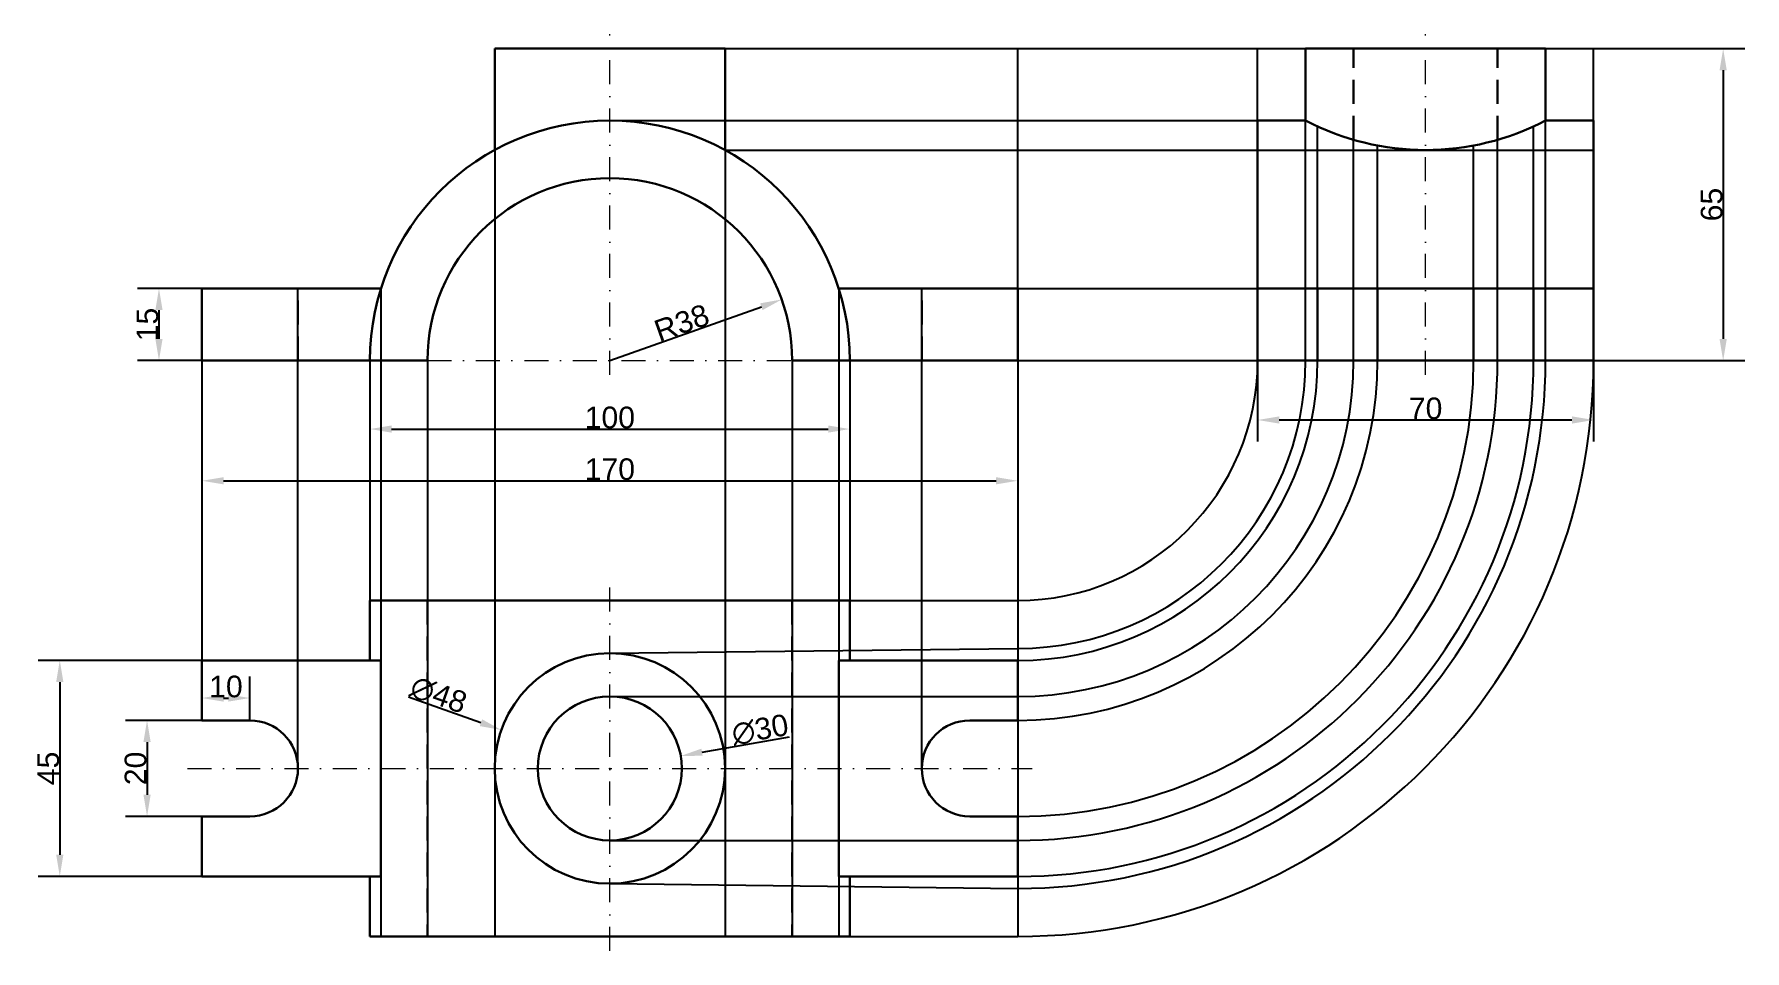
# Model space of a CAD drawing. Header units: inches. Extents: x -35 to 322, y -123 to 68.
import ezdxf

# ---------------------------------------------------------------- set-up
doc = ezdxf.new("R2010")
doc.units = ezdxf.units.IN
doc.header["$LTSCALE"] = 10
doc.header["$MEASUREMENT"] = 0
doc.linetypes.add('DASHDOT', pattern=[1, 0.5, -0.25, 0, -0.25])
doc.linetypes.add('DASHED', pattern=[0.75, 0.5, -0.25])
doc.layers.add('ajutator', color=82, linetype='Continuous')
for name, color, linetype, lineweight in [('axe', 240, 'DASHDOT', 20), ('contur', 164, 'Continuous', 30), ('nevazute', 170, 'DASHED', 30)]:
    doc.layers.add(name, color=color, linetype=linetype, lineweight=lineweight)
doc.styles.add('Text 4.5', font='arial.ttf')
doc.dimstyles.new('Cote 4.5', dxfattribs={"dimtxt": 4.5, "dimasz": 4.5, "dimexe": 4.5, "dimexo": 0, "dimgap": 0.09, "dimtad": 1, "dimdec": 0, "dimzin": 0, "dimdsep": 46, "dimtxsty": 'Text 4.5', "dimcen": 0.09, "dimadec": 0, "dimazin": 0, "dimtfac": 1, "dimtdec": 0, "dimtofl": 0, "dimtmove": 0, "dimatfit": 0, "dimfxl": 1, "dimtolj": 1, "dimtzin": 0, "dimarcsym": 1})

# ---------------------------------------------------------------- blocks, each defined once
blk = doc.blocks.new('*D14')
at = {"color": 0, "lineweight": -2, "transparency": 16777216}
for p, q in [((0, 0), (0, -29.56)), ((170, 0), (170, -29.56)), ((4.5, -25.06), (165.5, -25.06))]:
    blk.add_line(p, q, dxfattribs=at)
at = {"color": 0, "transparency": 16777216}
for points in [[(4.5, -24.31), (4.5, -25.81), (0, -25.06)], [(165.5, -24.31), (165.5, -25.81), (170, -25.06)]]:
    blk.add_solid(points, dxfattribs=at)
at = {"layer": 'Defpoints', "color": 0, "transparency": 16777216}
for p in [(0, 0), (170, 0), (170, -25.06)]:
    blk.add_point(p, dxfattribs=at)
at = {"color": 0, "transparency": 16777216, "insert": (85, -22.67), "char_height": 4.5, "attachment_point": 5, "style": 'Text 4.5'}
blk.add_mtext('\\A1;170', dxfattribs=at)
blk = doc.blocks.new('*D15')
at = {"color": 0, "lineweight": -2, "transparency": 16777216}
for p, q in [((35, 0), (35, -18.78)), ((135, 0), (135, -18.78)), ((39.5, -14.28), (130.5, -14.28))]:
    blk.add_line(p, q, dxfattribs=at)
at = {"color": 0, "transparency": 16777216}
for points in [[(39.5, -13.53), (39.5, -15.03), (35, -14.28)], [(130.5, -13.53), (130.5, -15.03), (135, -14.28)]]:
    blk.add_solid(points, dxfattribs=at)
at = {"layer": 'Defpoints', "color": 0, "transparency": 16777216}
for p in [(35, 0), (135, 0), (135, -14.28)]:
    blk.add_point(p, dxfattribs=at)
at = {"color": 0, "transparency": 16777216, "insert": (85, -11.89), "char_height": 4.5, "attachment_point": 5, "style": 'Text 4.5'}
blk.add_mtext('\\A1;100', dxfattribs=at)
blk = doc.blocks.new('*D16')
at = {"color": 0, "lineweight": -2, "transparency": 16777216}
blk.add_line((85, 0), (116.57, 11.21), dxfattribs=at)
at = {"color": 0, "transparency": 16777216}
blk.add_solid([(116.32, 11.92), (116.82, 10.51), (120.81, 12.72)], dxfattribs=at)
at = {"layer": 'Defpoints', "color": 0, "transparency": 16777216}
for p in [(120.81, 12.72), (85, 0)]:
    blk.add_point(p, dxfattribs=at)
at = {"color": 0, "transparency": 16777216, "insert": (99.98, 7.86), "char_height": 4.5, "attachment_point": 5, "rotation": 19.556, "style": 'Text 4.5'}
blk.add_mtext('\\A1;R38', dxfattribs=at)
blk = doc.blocks.new('*D17')
at = {"color": 0, "lineweight": -2, "transparency": 16777216}
for p, q in [((104.21, -81.62), (122.41, -78.42)), ((84.91, -85), (85.09, -85)), ((85, -85.09), (85, -84.91))]:
    blk.add_line(p, q, dxfattribs=at)
at = {"color": 0, "transparency": 16777216}
blk.add_solid([(104.08, -80.88), (104.34, -82.36), (99.77, -82.4)], dxfattribs=at)
at = {"layer": 'Defpoints', "color": 0, "transparency": 16777216}
for p in [(99.77, -82.4), (70.23, -87.6)]:
    blk.add_point(p, dxfattribs=at)
at = {"color": 0, "transparency": 16777216, "insert": (116.31, -76.94), "char_height": 4.5, "attachment_point": 5, "rotation": 9.9771, "style": 'Text 4.5'}
blk.add_mtext('\\A1;∅30', dxfattribs=at)
blk = doc.blocks.new('*D18')
at = {"color": 0, "lineweight": -2, "transparency": 16777216}
for p, q in [((58.14, -75.48), (43.03, -70.12)), ((84.91, -85), (85.09, -85)), ((85, -85.09), (85, -84.91))]:
    blk.add_line(p, q, dxfattribs=at)
at = {"color": 0, "transparency": 16777216}
blk.add_solid([(58.39, -74.77), (57.89, -76.18), (62.38, -76.98)], dxfattribs=at)
at = {"layer": 'Defpoints', "color": 0, "transparency": 16777216}
for p in [(62.38, -76.98), (107.62, -93.02)]:
    blk.add_point(p, dxfattribs=at)
at = {"color": 0, "transparency": 16777216, "insert": (49.3, -69.68), "char_height": 4.5, "attachment_point": 5, "rotation": 340.4777, "style": 'Text 4.5'}
blk.add_mtext('\\A1;∅48', dxfattribs=at)
blk = doc.blocks.new('*D19')
at = {"color": 0, "lineweight": -2, "transparency": 16777216}
for p, q in [((0, -75), (-15.94, -75)), ((-11.44, -79.5), (-11.44, -90.5)), ((0, -95), (-15.94, -95))]:
    blk.add_line(p, q, dxfattribs=at)
at = {"color": 0, "transparency": 16777216}
for points in [[(-12.19, -79.5), (-10.69, -79.5), (-11.44, -75)], [(-12.19, -90.5), (-10.69, -90.5), (-11.44, -95)]]:
    blk.add_solid(points, dxfattribs=at)
at = {"layer": 'Defpoints', "color": 0, "transparency": 16777216}
for p in [(0, -75), (-11.44, -95), (0, -95)]:
    blk.add_point(p, dxfattribs=at)
at = {"color": 0, "transparency": 16777216, "insert": (-13.83, -85), "char_height": 4.5, "attachment_point": 5, "rotation": 90, "style": 'Text 4.5'}
blk.add_mtext('\\A1;20', dxfattribs=at)
blk = doc.blocks.new('*D20')
at = {"color": 0, "lineweight": -2, "transparency": 16777216}
for p, q in [((0, -75), (0, -65.83)), ((10, -75), (10, -65.83)), ((4.5, -70.33), (5.5, -70.33))]:
    blk.add_line(p, q, dxfattribs=at)
at = {"color": 0, "transparency": 16777216}
for points in [[(4.5, -69.58), (4.5, -71.08), (0, -70.33)], [(5.5, -69.58), (5.5, -71.08), (10, -70.33)]]:
    blk.add_solid(points, dxfattribs=at)
at = {"layer": 'Defpoints', "color": 0, "transparency": 16777216}
for p in [(10, -70.33), (0, -75), (10, -75)]:
    blk.add_point(p, dxfattribs=at)
at = {"color": 0, "transparency": 16777216, "insert": (5, -67.95), "char_height": 4.5, "attachment_point": 5, "style": 'Text 4.5'}
blk.add_mtext('\\A1;10', dxfattribs=at)
blk = doc.blocks.new('*D21')
at = {"color": 0, "lineweight": -2, "transparency": 16777216}
for p, q in [((0, -62.5), (-34.13, -62.5)), ((-29.63, -67), (-29.63, -103)), ((0, -107.5), (-34.13, -107.5))]:
    blk.add_line(p, q, dxfattribs=at)
at = {"color": 0, "transparency": 16777216}
for points in [[(-30.38, -67), (-28.88, -67), (-29.63, -62.5)], [(-30.38, -103), (-28.88, -103), (-29.63, -107.5)]]:
    blk.add_solid(points, dxfattribs=at)
at = {"layer": 'Defpoints', "color": 0, "transparency": 16777216}
for p in [(0, -62.5), (-29.63, -107.5), (0, -107.5)]:
    blk.add_point(p, dxfattribs=at)
at = {"color": 0, "transparency": 16777216, "insert": (-32, -85), "char_height": 4.5, "attachment_point": 5, "rotation": 90, "style": 'Text 4.5'}
blk.add_mtext('\\A1;45', dxfattribs=at)
blk = doc.blocks.new('*D24')
at = {"color": 0, "lineweight": -2, "transparency": 16777216}
for p, q in [((220, 0), (220, -16.89)), ((290, 0), (290, -16.89)), ((224.5, -12.39), (285.5, -12.39))]:
    blk.add_line(p, q, dxfattribs=at)
at = {"color": 0, "transparency": 16777216}
for points in [[(224.5, -11.64), (224.5, -13.14), (220, -12.39)], [(285.5, -11.64), (285.5, -13.14), (290, -12.39)]]:
    blk.add_solid(points, dxfattribs=at)
at = {"layer": 'Defpoints', "color": 0, "transparency": 16777216}
for p in [(220, 0), (290, 0), (290, -12.39)]:
    blk.add_point(p, dxfattribs=at)
at = {"color": 0, "transparency": 16777216, "insert": (255, -10), "char_height": 4.5, "attachment_point": 5, "style": 'Text 4.5'}
blk.add_mtext('\\A1;70', dxfattribs=at)
blk = doc.blocks.new('*D25')
at = {"color": 0, "lineweight": -2, "transparency": 16777216}
for p, q in [((255, 65), (321.51, 65)), ((317.01, 60.5), (317.01, 4.5)), ((290, 0), (321.51, 0))]:
    blk.add_line(p, q, dxfattribs=at)
at = {"color": 0, "transparency": 16777216}
for points in [[(316.26, 60.5), (317.76, 60.5), (317.01, 65)], [(316.26, 4.5), (317.76, 4.5), (317.01, 0)]]:
    blk.add_solid(points, dxfattribs=at)
at = {"layer": 'Defpoints', "color": 0, "transparency": 16777216}
for p in [(255, 65), (290, 0), (317.01, 0)]:
    blk.add_point(p, dxfattribs=at)
at = {"color": 0, "transparency": 16777216, "insert": (314.63, 32.5), "char_height": 4.5, "attachment_point": 5, "rotation": 90, "style": 'Text 4.5'}
blk.add_mtext('\\A1;65', dxfattribs=at)
blk = doc.blocks.new('*D26')
at = {"color": 0, "lineweight": -2, "transparency": 16777216}
for p, q in [((0, 15), (-13.46, 15)), ((-8.96, 10.5), (-8.96, 4.5)), ((0, 0), (-13.46, 0))]:
    blk.add_line(p, q, dxfattribs=at)
at = {"color": 0, "transparency": 16777216}
for points in [[(-9.71, 10.5), (-8.21, 10.5), (-8.96, 15)], [(-9.71, 4.5), (-8.21, 4.5), (-8.96, 0)]]:
    blk.add_solid(points, dxfattribs=at)
at = {"layer": 'Defpoints', "color": 0, "transparency": 16777216}
for p in [(0, 15), (-8.96, 0), (0, 0)]:
    blk.add_point(p, dxfattribs=at)
at = {"color": 0, "transparency": 16777216, "insert": (-11.35, 7.5), "char_height": 4.5, "attachment_point": 5, "rotation": 90, "style": 'Text 4.5'}
blk.add_mtext('\\A1;15', dxfattribs=at)

msp = doc.modelspace()

# ---------------------------------------------------------------- linework, layer by layer
at = {"layer": 'ajutator'}
for p, q in [((109, 65), (170, 65)), ((170, 15), (170, 65)), ((170, 65), (290, 65)), ((220, 0), (220, 65)), ((230, 0), (230, 65)), ((280, 0), (280, 65)), ((290, 0), (290, 65)), ((85, 50), (230, 50)), ((280, 50), (290, 50)), ((232.5, 0), (232.5, 48.77)), ((277.5, 0), (277.5, 48.77)), ((61, 43.86), (61, -120)), ((109, 43.86), (109, -120)), ((109, 43.86), (170, 43.86)), ((170, 43.86), (290, 43.86)), ((240, 0), (240, 45.99)), ((245, 0), (245, 44.8)), ((265, 0), (265, 44.8)), ((270, 0), (270, 45.99)), ((20, -85), (20, 15)), ((37.3, 15), (37.3, -120)), ((132.7, 15), (132.7, -120)), ((150, -85), (150, 15)), ((170, 15), (290, 15)), ((0, 0), (0, -75)), ((35, 0), (35, -62.5)), ((47, 0), (47, -120)), ((123, 0), (123, -120)), ((135, 0), (135, -62.5)), ((170, 0), (170, -120)), ((170, 0), (290, 0)), ((135, -50), (170, -50)), ((85, -61), (170, -60)), ((85, -70), (170, -70)), ((0, -95), (0, -107.5)), ((85, -100), (170, -100)), ((35, -107.5), (35, -120)), ((85, -109), (170, -110)), ((135, -107.5), (135, -120)), ((135, -120), (170, -120))]:
    msp.add_line(p, q, dxfattribs=at)
for radius in [50, 62.5, 75, 95, 107.5, 120, 60, 70, 100, 110]:
    msp.add_arc((170, 0), radius, 270, 0, dxfattribs=at)
at = {"layer": 'axe'}
for p, q in [((85, -3), (85, 68)), ((255, -3), (255, 68)), ((47, 0), (123, 0)), ((85, -123), (85, -47)), ((-3, -85), (173, -85))]:
    msp.add_line(p, q, dxfattribs=at)
at = {"layer": 'contur'}
for p, q in [((85, 65), (61, 65)), ((61, 65), (61, 43.86)), ((85, 65), (109, 65)), ((109, 65), (109, 43.86)), ((230, 50), (230, 65)), ((230, 65), (280, 65)), ((280, 65), (280, 50)), ((220, 50), (220, 15)), ((220, 50), (230, 50)), ((280, 50), (290, 50)), ((290, 50), (290, 15)), ((0, 15), (0, 0)), ((37.3, 15), (0, 15)), ((170, 15), (132.7, 15)), ((170, 0), (170, 15)), ((290, 15), (220, 15)), ((220, 15), (220, 0)), ((232.5, 0), (232.5, 15)), ((245, 0), (245, 15)), ((265, 0), (265, 15)), ((277.5, 0), (277.5, 15)), ((290, 0), (290, 15)), ((0, 0), (47, 0)), ((123, 0), (170, 0)), ((220, 0), (290, 0)), ((35, -50), (135, -50)), ((35, -62.5), (35, -50)), ((135, -50), (135, -62.5)), ((37.3, -62.5), (0, -62.5)), ((0, -62.5), (0, -75)), ((37.3, -85), (37.3, -62.5)), ((132.7, -85), (132.7, -62.5)), ((132.7, -62.5), (170, -62.5)), ((170, -62.5), (170, -75)), ((10, -75), (0, -75)), ((160, -75), (170, -75)), ((37.3, -107.5), (37.3, -85)), ((132.7, -107.5), (132.7, -85)), ((10, -95), (0, -95)), ((0, -95), (0, -107.5)), ((160, -95), (170, -95)), ((170, -95), (170, -107.5)), ((0, -107.5), (37.3, -107.5)), ((35, -120), (35, -107.5)), ((170, -107.5), (132.7, -107.5)), ((135, -107.5), (135, -120)), ((135, -120), (35, -120))]:
    msp.add_line(p, q, dxfattribs=at)
for radius in [24, 15]:
    msp.add_circle((85, -85), radius, dxfattribs=at)
for centre, radius, start, end in [((85, 0), 50, 0, 180), ((255, 97.86), 53.99, 242.4173, 297.5827), ((85, 0), 38, 0, 180), ((10, -85), 10, 270, 90), ((160, -85), 10, 90, 270)]:
    msp.add_arc(centre, radius, start, end, dxfattribs=at)
at = {"layer": 'nevazute'}
for p, q in [((240, 45.99), (240, 65)), ((270, 45.99), (270, 65)), ((20, 0), (20, 15)), ((150, 0), (150, 15)), ((47, -50), (47, -120)), ((123, -50), (123, -120))]:
    msp.add_line(p, q, dxfattribs=at)

# ---------------------------------------------------------------- dimensions: what is measured, and where the dimension line sits
for base, p1, p2, picture, middle in [((317.01, 0), (255, 65), (290, 0), '*D25', (314.63, 32.5)), ((-8.96, 0), (0, 15), (0, 0), '*D26', (-11.35, 7.5)), ((-29.63, -107.5), (0, -62.5), (0, -107.5), '*D21', (-32, -85)), ((-11.44, -95), (0, -75), (0, -95), '*D19', (-13.83, -85))]:
    dim = msp.add_linear_dim(base=base, p1=p1, p2=p2, angle=90, dimstyle='Cote 4.5')
    dim.commit()
    dim.dimension.update_dxf_attribs({"geometry": picture, "text_midpoint": middle})
dim = msp.add_radius_dim(center=(85, 0), mpoint=(120.81, 12.72), dimstyle='Cote 4.5')
dim.commit()
dim.dimension.update_dxf_attribs({"geometry": '*D16', "text_midpoint": (99.98, 7.86)})
for base, p1, p2, picture, middle in [((170, -25.06), (0, 0), (170, 0), '*D14', (85, -22.67)), ((135, -14.28), (35, 0), (135, 0), '*D15', (85, -11.89)), ((290, -12.39), (220, 0), (290, 0), '*D24', (255, -10)), ((10, -70.33), (0, -75), (10, -75), '*D20', (5, -67.95))]:
    dim = msp.add_linear_dim(base=base, p1=p1, p2=p2, dimstyle='Cote 4.5')
    dim.commit()
    dim.dimension.update_dxf_attribs({"geometry": picture, "text_midpoint": middle})
for p1, p2, picture, middle in [((107.62, -93.02), (62.38, -76.98), '*D18', (48.46, -72.05)), ((70.23, -87.6), (99.77, -82.4), '*D17', (116.74, -79.42))]:
    dim = msp.add_diameter_dim_2p(p1=p1, p2=p2, dimstyle='Cote 4.5')
    dim.commit()
    dim.dimension.update_dxf_attribs({"geometry": picture, "text_midpoint": middle, "dimtype": 163})

doc.saveas('drawing.dxf')
